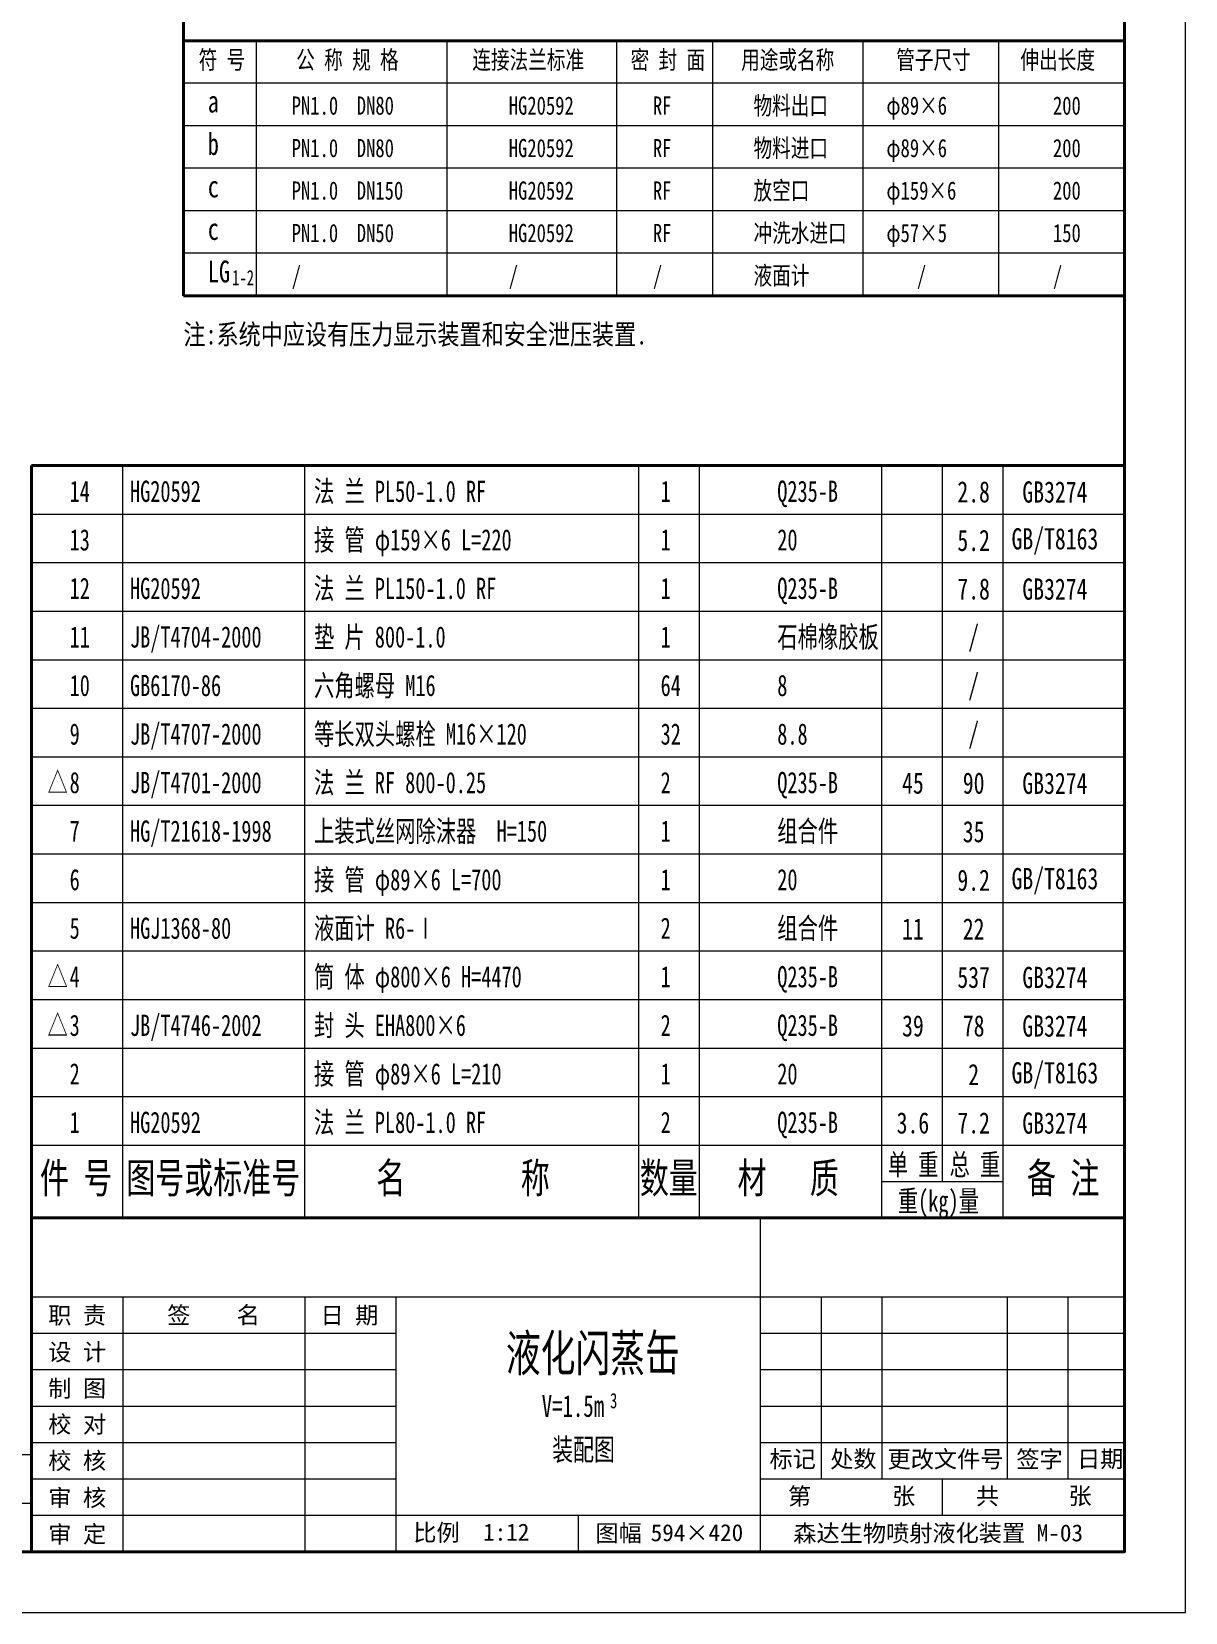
# Model space of a CAD drawing. Extents: x -21 to 14686, y -10208 to 121.
# Drawn here: x 12406 to 14686, y -10208 to -7082 of the extents above; entities that cross this region are included whole.
import ezdxf
from ezdxf.enums import TextEntityAlignment as Align

# ---------------------------------------------------------------- set-up
doc = ezdxf.new("R2010")
doc.units = 0
doc.header["$LTSCALE"] = 10
for name, color, linetype, lineweight in [('A 粗实线', 1, 'CONTINUOUS', 40), ('B 细实线', 7, 'CONTINUOUS', 18), ('C 文 字', 2, 'CONTINUOUS', 20), ('J 标注尺寸', 2, 'CONTINUOUS', 18)]:
    doc.layers.add(name, color=color, linetype=linetype, lineweight=lineweight)
doc.styles.add('HZTXT', font='SIMFANG.TTF', dxfattribs={"width": 0.75})
doc.styles.add('PC_TEXTSTYLE', font='romans.shx', dxfattribs={"width": 0.8, "bigfont": 'hzfs.shx'})
doc.styles.add('标题中文', font='SIMFANG.TTF', dxfattribs={"width": 0.7})

msp = doc.modelspace()

# ---------------------------------------------------------------- linework, layer by layer
at = {"layer": 'A 粗实线'}
for p, q in [((12706.25166653814, -5287.744002071895), (12706.25166653815, -7603.946072262318)), ((14566.25166653814, -7099.946072262317), (12706.25166653814, -7099.946072262317)), ((14566.25166653814, -7603.946072262317), (12706.25166653814, -7603.946072262317)), ((12406.25166653814, -7939.744002071897), (12406.25166653814, -9427.744002071895)), ((12406.25166653814, -7939.744002071895), (14566.25166653814, -7939.744002071895)), ((12406.25166653814, -9427.744002071895), (14566.25166653814, -9427.744002071895))]:
    msp.add_line(p, q, dxfattribs=at)
at = {"layer": 'A 粗实线', "color": 1}
msp.add_line((12406.25166653814, -9427.744002071895), (12406.25166653814, -10087.7440020719), dxfattribs=at)
at = {"layer": 'A 粗实线', "color": 5}
msp.add_lwpolyline([(7858.251666538144, -10087.7440020719), (14566.25166653814, -10087.7440020719), (14566.25166653814, -5287.744002071895), (7858.251666538144, -5287.744002071895)], close=True, dxfattribs=at)
at = {"layer": 'B 细实线'}
for p, q in [((12850.25166653814, -7099.946072262317), (12850.25166653814, -7603.946072262317)), ((13227.06982587526, -7099.946072262317), (13227.06982587527, -7603.946072262317)), ((13562.2782850898, -7099.946072262317), (13562.2782850898, -7603.946072262317)), ((13751.88047329593, -7099.946072262317), (13751.88047329594, -7603.946072262317)), ((14048.67952599786, -7099.946072262317), (14048.67952599786, -7603.946072262317)), ((14316.6721775034, -7099.946072262317), (14316.67217750341, -7603.946072262317)), ((14566.25166653814, -7183.946072262317), (12706.25166653814, -7183.946072262317)), ((14566.25166653814, -7267.946072262317), (12706.25166653814, -7267.946072262317)), ((14566.25166653814, -7351.946072262317), (12706.25166653814, -7351.946072262317)), ((14566.25166653814, -7435.946072262317), (12706.25166653814, -7435.946072262317)), ((14566.25166653814, -7519.946072262317), (12706.25166653814, -7519.946072262317)), ((12586.25166653814, -9427.744002071895), (12586.25166653813, -7939.744002071897)), ((12946.25166653814, -9427.744002071895), (12946.25166653813, -7939.744002071897)), ((13606.25166653814, -9427.744002071895), (13606.25166653813, -7939.744002071897)), ((13726.25166653814, -9427.744002071895), (13726.25166653813, -7939.744002071897)), ((14086.25166653814, -9427.744002071895), (14086.25166653813, -7939.744002071897)), ((14206.25166653814, -9355.744002071895), (14206.25166653815, -7939.744002071895)), ((14326.25166653814, -9427.744002071895), (14326.25166653814, -7939.744002071897)), ((12406.25166653814, -8035.744002071895), (14566.25166653814, -8035.744002071895)), ((12406.25166653814, -8131.744002071895), (14566.25166653814, -8131.744002071895)), ((12406.25166653814, -8227.744002071895), (14566.25166653814, -8227.744002071895)), ((12406.25166653814, -8323.744002071895), (14566.25166653814, -8323.744002071895)), ((12406.25166653814, -8419.744002071895), (14566.25166653814, -8419.744002071895)), ((12406.25166653814, -8515.744002071895), (14566.25166653814, -8515.744002071895)), ((12406.25166653814, -8611.744002071895), (14566.25166653814, -8611.744002071895)), ((12406.25166653814, -8707.744002071895), (14566.25166653814, -8707.744002071895)), ((12406.25166653814, -8803.744002071895), (14566.25166653814, -8803.744002071895)), ((12406.25166653814, -8899.744002071895), (14566.25166653814, -8899.744002071895)), ((12406.25166653814, -8995.744002071895), (14566.25166653814, -8995.744002071895)), ((12406.25166653814, -9091.744002071895), (14566.25166653814, -9091.744002071895)), ((12406.25166653814, -9187.744002071895), (14566.25166653814, -9187.744002071895)), ((12406.25166653814, -9283.744002071895), (14566.25166653814, -9283.744002071895)), ((14086.25166653814, -9355.744002071895), (14326.25166653814, -9355.744002071895)), ((13846.25166653814, -9427.744002071895), (13846.25166653814, -10087.7440020719)), ((12406.25166653814, -9583.744002071895), (14566.25166653814, -9583.744002071895)), ((12586.25166653814, -9583.744002071895), (12586.25166653814, -10087.7440020719)), ((12946.25166653814, -9583.744002071895), (12946.25166653814, -10087.7440020719)), ((13126.25166653814, -9583.744002071895), (13126.25166653814, -10087.7440020719)), ((13966.25166653814, -9583.744002071895), (13966.25166653814, -9943.744002071895)), ((14086.25166653814, -9583.744002071895), (14086.25166653814, -9943.744002071895)), ((14334.00810903438, -9583.744002071895), (14334.00810903438, -9943.744002071895)), ((14454.00810903438, -9583.744002071895), (14454.00810903438, -9943.744002071895)), ((12406.25166653814, -9655.744002071895), (13126.25166653814, -9655.744002071895)), ((13846.25166653814, -9655.744002071895), (14566.25166653814, -9655.744002071895)), ((12406.25166653814, -9727.744002071895), (13126.25166653814, -9727.744002071895)), ((13846.25166653814, -9727.744002071895), (14566.25166653814, -9727.744002071895)), ((12406.25166653814, -9799.744002071895), (13126.25166653814, -9799.744002071895)), ((13846.25166653814, -9799.744002071895), (14566.25166653814, -9799.744002071895)), ((12406.25166653814, -9871.744002071895), (13126.25166653814, -9871.744002071895)), ((13846.25166653814, -9871.744002071895), (14566.25166653814, -9871.744002071895)), ((10246.25166653814, -9895.744002071895), (12406.25166653814, -9895.744002071895)), ((12406.25166653814, -9943.744002071895), (13126.25166653814, -9943.744002071895)), ((13846.25166653814, -9943.744002071895), (14566.25166653814, -9943.744002071895)), ((14206.25166653814, -10015.7440020719), (14206.25166653814, -9943.744002071895)), ((10246.25166653814, -9991.744002071895), (12406.25166653814, -9991.744002071895)), ((12406.25166653814, -10015.7440020719), (14566.25166653814, -10015.7440020719)), ((13486.25166653814, -10015.7440020719), (13486.25166653814, -10087.7440020719))]:
    msp.add_line(p, q, dxfattribs=at)
msp.add_lwpolyline([(7558.251666538144, -10207.7440020719), (14686.25166653814, -10207.7440020719), (14686.25166653814, -5167.744002071895), (7558.251666538144, -5167.744002071895)], close=True, dxfattribs=at)

# ---------------------------------------------------------------- texts
at = {"layer": 'C 文 字', "style": 'HZTXT', "width": 0.75}
for s, p in [('GB3274', (14428.45422280549, -7992.154596433877)), ('2.8', (14267.85821170055, -7992.154596433877)), ('GB/T8163', (14428.45422280549, -8088.154596433877)), ('5.2', (14267.85821170056, -8088.154596433875)), ('7.8', (14267.85821170056, -8184.154596433877)), ('GB3274', (14428.45422280549, -8184.154596433877)), ('/', (14267.85821170056, -8280.154596433877)), ('/', (14267.85821170056, -8376.154596433875)), ('/', (14267.85821170056, -8472.154596433875)), ('45', (14147.85821170055, -8568.154596433877)), ('90', (14267.85821170056, -8568.154596433877)), ('GB3274', (14428.45422280549, -8568.154596433877)), ('35', (14267.85821170056, -8664.154596433877)), ('9.2', (14267.85821170056, -8760.154596433875)), ('GB/T8163', (14428.45422280549, -8760.154596433877)), ('11', (14147.85821170056, -8856.154596433877)), ('22', (14267.85821170056, -8856.154596433877)), ('537', (14267.85821170056, -8952.154596433877)), ('GB3274', (14428.45422280549, -8952.154596433877)), ('39', (14147.85821170055, -9048.154596433877)), ('78', (14267.85821170056, -9048.154596433877)), ('GB3274', (14428.45422280549, -9048.154596433877)), ('2', (14267.85821170056, -9144.154596433875)), ('GB/T8163', (14428.45422280549, -9144.154596433877)), ('3.6', (14147.85821170056, -9240.154596433877)), ('7.2', (14267.85821170056, -9240.154596433877)), ('GB3274', (14428.45422280549, -9240.154596433877))]:
    msp.add_text(s, height=42, dxfattribs=at).set_placement(p, align=Align.MIDDLE)
at = {"layer": 'C 文 字', "style": '标题中文', "oblique": 0.5}
msp.add_text('职 责', height=33.59999999999999, rotation=0.09586793859171834, dxfattribs=at).set_placement((12496.08105500125, -9620.418991741806), align=Align.MIDDLE_CENTER)
for s, p in [('签    名', (12765.55081393537, -9619.160081321235)), ('日 期', (13034.23216418063, -9619.873257907879)), ('设 计', (12496.08105500125, -9692.418991741806)), ('制 图', (12496.08105500125, -9764.418991741806)), ('校 对', (12496.08105500125, -9835.144936423127)), ('校 核', (12496.08105500125, -9907.144936423127)), ('标记', (13910.19017172664, -9903.951759070624)), ('处数', (14030.19017172664, -9903.951759070624)), ('更改文件号', (14212.12928235071, -9903.951759070624)), ('签字', (14397.94661422288, -9903.951759070624)), ('日期', (14517.94661422288, -9903.951759070624)), ('审 核', (12496.08105500125, -9980.41895480303)), ('第       张', (14026.63571477783, -9977.106017297823)), ('共      张', (14386.63571477783, -9977.106017297823)), ('审 定', (12496.08105500125, -10052.4189917418)), ('比例', (13206.21223222132, -10049.32394678505)), ('1:12', (13344.00008679102, -10049.32394678505)), ('图幅', (13566.21223222132, -10050.40592046918)), ('594×420', (13720.89851749419, -10050.40592046918)), ('森达生物喷射液化装置 M-03', (14197.6103967604, -10050.40592046918))]:
    msp.add_text(s, height=33.59999999999999, rotation=0.09586793859171834, dxfattribs=at).set_placement(p, align=Align.MIDDLE)
at = {"layer": 'C 文 字', "attachment_point": 1}
for s, insert, char_height, width, style in [(' 符 号', (12717.94506967698, -7119.515264918487), 36, 576, 'HZTXT'), ('公 称 规 格', (12929.16104080797, -7119.515264918487), 36, 576, 'HZTXT'), ('连接法兰标准', (13277.17247210468, -7119.515264918486), 36, 576, 'HZTXT'), ('密 封 面', (13589.97544418688, -7119.515264918484), 36, 576, 'HZTXT'), ('用途或名称', (13808.38452385542, -7119.515264918486), 36, 576, 'HZTXT'), ('管子尺寸', (14114.78592818549, -7119.515264918486), 36, 576, 'HZTXT'), ('伸出长度', (14360.37325598072, -7119.515264918486), 36, 576, 'HZTXT'), ('a', (12754.37309434966, -7198.444753216177), 43.2, 691.1999999999999, 'HZTXT'), ('PN1.0  DN80', (12920.18842644157, -7210.028306390534), 36, 576, 'HZTXT'), ('HG20592', (13349.0900339699, -7210.028306390534), 36, 576, 'HZTXT'), ('RF', (13633.95751103006, -7210.028306390534), 36, 576, 'HZTXT'), ('物料出口', (13832.85054325697, -7210.028306390534), 36, 576, 'HZTXT'), ('φ89×6', (14095.47180088986, -7210.028306390534), 36, 576, 'HZTXT'), ('200', (14424.54475495568, -7210.028306390534), 36, 576, 'HZTXT'), ('b', (12754.37309434966, -7282.444753216177), 43.2, 691.2, 'HZTXT'), ('PN1.0  DN80', (12920.18842644157, -7294.028306390534), 36, 576, 'HZTXT'), ('HG20592', (13349.0900339699, -7294.028306390534), 36, 576, 'HZTXT'), ('RF', (13633.95751103006, -7294.028306390534), 36, 576, 'HZTXT'), ('物料进口', (13832.85054325698, -7294.028306390534), 36, 576, 'HZTXT'), ('φ89×6', (14095.47180088986, -7294.028306390534), 36, 576, 'HZTXT'), ('200', (14424.54475495568, -7294.028306390534), 36, 576, 'HZTXT'), ('c', (12754.37309434966, -7366.444753216177), 43.2, 691.2, 'HZTXT'), ('放空口', (13832.85054325697, -7378.028306390534), 36, 576, 'HZTXT'), ('PN1.0  DN150', (12920.18842644157, -7378.028306390534), 36, 576, 'HZTXT'), ('HG20592', (13349.0900339699, -7378.028306390534), 36, 576, 'HZTXT'), ('RF', (13633.95751103006, -7378.028306390534), 36, 576, 'HZTXT'), ('φ159×6', (14095.47180088986, -7378.028306390534), 36, 576, 'HZTXT'), ('200', (14424.54475495568, -7378.028306390534), 36, 576, 'HZTXT'), ('c', (12754.37309434966, -7450.444753216177), 43.2, 691.2, 'HZTXT'), ('PN1.0  DN50', (12920.18842644156, -7462.028306390534), 36, 576, 'HZTXT'), ('HG20592', (13349.09003396989, -7462.028306390534), 36, 576, 'HZTXT'), ('RF', (13633.95751103006, -7462.028306390534), 36, 576, 'HZTXT'), ('冲洗水进口', (13832.85054325697, -7462.028306390534), 36, 576, 'HZTXT'), ('φ57×5', (14095.47180088986, -7462.028306390534), 36, 576, 'HZTXT'), ('150', (14424.54475495568, -7462.028306390534), 36, 576, 'HZTXT'), ('LG', (12754.37309434966, -7534.444753216177), 43.2, 691.2, 'HZTXT'), ('/', (12920.18842644157, -7546.028306390534), 36, 576, 'HZTXT'), ('/', (13349.0900339699, -7546.028306390534), 36, 576, 'HZTXT'), ('/', (13633.95751103006, -7546.028306390534), 36, 576, 'HZTXT'), ('液面计', (13832.85054325698, -7546.028306390534), 36, 576, 'HZTXT'), ('/', (14155.68103385371, -7546.028306390534), 36, 576, 'HZTXT'), ('/', (14424.54475495568, -7546.028306390534), 36, 576, 'HZTXT'), ('{\\f仿宋_GB2312|b0|i0|c134|p49;注:系统中应设有压力显示装置和安全泄压装置.}', (12706.25166653813, -7660.530472251749), 40, 14880, 'PC_TEXTSTYLE')]:
    msp.add_mtext(s, dxfattribs=dict(at, insert=insert, char_height=char_height, width=width, style=style))
at = {"layer": 'J 标注尺寸', "style": '标题中文', "width": 0.7}
for s, height, p in [('1-2', 30.24000000000001, (12802.54328283417, -7583.446545998337)), ('14', 42, (12481.32926531037, -8011.744002071893)), ('HG20592', 42, (12600.69031752012, -8011.744002071893)), ('法 兰 PL50-1.0 RF', 42, (12964.25730677906, -8011.744002071893)), ('1', 42, (13649.22631851717, -8011.744002071893)), ('Q235-B', 42, (13879.80320285808, -8011.744002071893)), ('接 管 φ159×6 L=220', 42, (12964.25730677906, -8107.744002071893)), ('13', 42, (12481.32926531038, -8107.744002071893)), ('1', 42, (13649.22631851717, -8107.744002071893)), ('20', 42, (13879.80320285808, -8107.744002071893)), ('法 兰 PL150-1.0 RF', 42, (12964.25730677906, -8203.744002071893)), ('12', 42, (12481.32926531038, -8203.744002071893)), ('HG20592', 42, (12600.69031752012, -8203.744002071893)), ('1', 42, (13649.22631851717, -8203.744002071893)), ('Q235-B', 42, (13879.80320285808, -8203.744002071893)), ('垫 片 800-1.0', 42, (12964.25730677906, -8299.744002071893)), ('石棉橡胶板', 42, (13879.80320285808, -8299.744002071893)), ('11', 42, (12481.32926531038, -8299.744002071893)), ('JB/T4704-2000', 42, (12600.69031752012, -8299.744002071893)), ('1', 42, (13649.22631851717, -8299.744002071893)), ('10', 42, (12481.32926531037, -8395.744002071893)), ('GB6170-86', 42, (12600.69031752012, -8395.744002071893)), ('六角螺母 M16', 42, (12964.25730677906, -8395.744002071893)), ('64', 42, (13649.22631851717, -8395.744002071893)), ('8', 42, (13879.80320285808, -8395.744002071893)), ('9', 42, (12481.32926531038, -8491.744002071893)), ('JB/T4707-2000', 42, (12600.69031752012, -8491.744002071893)), ('等长双头螺栓 M16×120', 42, (12964.25730677906, -8491.744002071893)), ('32', 42, (13649.22631851717, -8491.744002071893)), ('8.8', 42, (13879.80320285808, -8491.744002071893)), ('△', 42, (12437.61041296568, -8587.744002071893)), ('8', 42, (12481.32926531038, -8587.744002071893)), ('JB/T4701-2000', 42, (12600.69031752012, -8587.744002071893)), ('法 兰 RF 800-0.25', 42, (12964.25730677906, -8587.744002071893)), ('2', 42, (13649.22631851717, -8587.744002071893)), ('Q235-B', 42, (13879.80320285808, -8587.744002071893)), ('7', 42, (12481.32926531038, -8683.744002071893)), ('HG/T21618-1998', 42, (12600.69031752012, -8683.744002071893)), ('上装式丝网除沫器  H=150', 42, (12964.25730677906, -8683.744002071893)), ('1', 42, (13649.22631851717, -8683.744002071893)), ('组合件', 42, (13879.80320285808, -8683.744002071893)), ('6', 42, (12481.32926531038, -8779.744002071893)), ('接 管 φ89×6 L=700', 42, (12964.25730677906, -8779.744002071893)), ('1', 42, (13649.22631851717, -8779.744002071893)), ('20', 42, (13879.80320285808, -8779.744002071893)), ('5', 42, (12481.32926531038, -8875.744002071893)), ('HGJ1368-80', 42, (12600.69031752012, -8875.744002071893)), ('液面计 R6-Ⅰ', 42, (12964.25730677907, -8875.744002071893)), ('2', 42, (13649.22631851718, -8875.744002071893)), ('组合件', 42, (13879.80320285809, -8875.744002071893)), ('△', 42, (12437.61041296568, -8971.744002071893)), ('4', 42, (12481.32926531038, -8971.744002071893)), ('筒 体 φ800×6 H=4470', 42, (12964.25730677907, -8971.744002071893)), ('1', 42, (13649.22631851718, -8971.744002071893)), ('Q235-B', 42, (13879.80320285809, -8971.744002071893)), ('△', 42, (12437.61041296568, -9067.744002071893)), ('3', 42, (12481.32926531038, -9067.744002071893)), ('JB/T4746-2002', 42, (12600.69031752012, -9067.744002071893)), ('封 头 EHA800×6', 42, (12964.25730677906, -9067.744002071893)), ('2', 42, (13649.22631851717, -9067.744002071893)), ('Q235-B', 42, (13879.80320285808, -9067.744002071893)), ('2', 42, (12481.32926531038, -9163.744002071893)), ('接 管 φ89×6 L=210', 42, (12964.25730677907, -9163.744002071893)), ('1', 42, (13649.22631851718, -9163.744002071893)), ('20', 42, (13879.80320285809, -9163.744002071893)), ('1', 42, (12481.32926531038, -9259.744002071893)), ('HG20592', 42, (12600.69031752012, -9259.744002071893)), ('法 兰 PL80-1.0 RF', 42, (12964.25730677907, -9259.744002071893)), ('2', 42, (13649.22631851718, -9259.744002071893)), ('Q235-B', 42, (13879.80320285809, -9259.744002071893)), ('件 号', 59.976, (12422.70705044374, -9378.694439439798)), ('图号或标准号', 59.976, (12593.251600144, -9378.694439439798)), ('名        称', 59.976, (13087.25279597994, -9378.694439439798)), ('数量', 59.976, (13608.15757476031, -9378.694439439798)), ('材   质', 59.976, (13801.32984042203, -9378.694439439798)), ('单 重', 42, (14098.14619555081, -9343.184161650184)), ('总 重', 42, (14220.24175284482, -9343.184161650184)), ('备 注', 59.976, (14373.12117409797, -9378.694439439798)), ('重(kg)量', 42, (14118.05405503809, -9415.184161650184)), ('液化闪蒸缶', 71.97120000000001, (13343.56870432931, -9730.895127083511)), ('V=1.5m', 43.18272, (13414.23908805886, -9821.14676833087)), ('3', 30.24000000000001, (13549.27345404261, -9804.175747225298)), ('装配图', 43.18272, (13435.10394551246, -9907.163971217049))]:
    msp.add_text(s, height=height, dxfattribs=at).set_placement(p)

doc.saveas('drawing.dxf')
